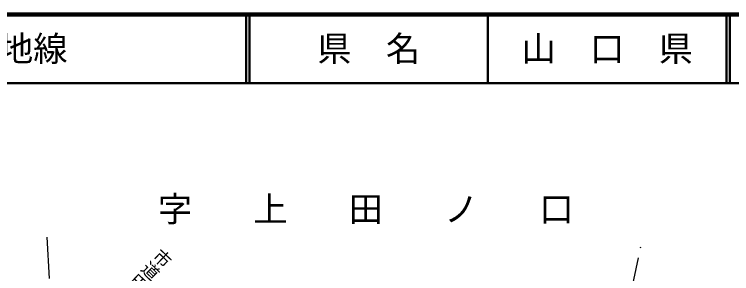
# Model space of a CAD drawing. Units: millimetres, scale not verified. Extents: x 40000 to 680000, y 20000 to 380000.
# Drawn here: x 263981 to 368514, y 342246 to 380000 of the extents above; entities that cross this region are included whole.
import ezdxf
from ezdxf.enums import TextEntityAlignment as Align

# ---------------------------------------------------------------- set-up
doc = ezdxf.new("R2010")
doc.units = ezdxf.units.MM
doc.header["$LTSCALE"] = 1000
doc.linetypes.add('DASHED', pattern=[7.5, 6, -1.5])
for name, color, linetype, lineweight in [('M-BGD', 7, 'Continuous', 25), ('M-BMK-HTXT', 7, 'Continuous', 13), ('M-TTL', 2, 'Continuous', 140), ('M-TTL-LINE', 7, 'Continuous', 50), ('M-TTL-TXT', 7, 'Continuous', 13)]:
    doc.layers.add(name, color=color, linetype=linetype, lineweight=lineweight)
doc.styles.add('@ＭＳ ゴシック', font='')
doc.styles.add('ＭＳ ゴシック', font='')
doc.styles.get('@ＭＳ ゴシック').set_extended_font_data('@MS Gothic')
doc.styles.get('ＭＳ ゴシック').set_extended_font_data('MS Gothic')

msp = doc.modelspace()

# ---------------------------------------------------------------- linework, layer by layer
at = {"layer": 'M-BGD', "linetype": 'DASHED'}
for points in [[(268722, 347533), (270484, 317704), (306917, 315893), (304748, 268095)], [(306917, 315893), (347406, 309328), (355265, 346150)]]:
    msp.add_lwpolyline(points, dxfattribs=at)
at = {"layer": 'M-TTL'}
msp.add_line((680000, 380000), (40000, 380000), dxfattribs=at)
at = {"layer": 'M-TTL-LINE'}
for p, q in [((297750, 380000), (297750, 370000)), ((298250, 380000), (298250, 370000)), ((333000, 380000), (333000, 370000)), ((367750, 380000), (367750, 370000)), ((368250, 380000), (368250, 370000)), ((40000, 370000), (680000, 370000))]:
    msp.add_line(p, q, dxfattribs=at)

# ---------------------------------------------------------------- texts
at = {"layer": 'M-BMK-HTXT', "style": '@ＭＳ ゴシック'}
msp.add_text('市道田ノ口塚原線', height=1833, rotation=226.41, dxfattribs=at).set_placement((271556, 331919), align=Align.BOTTOM_RIGHT)
at = {"layer": 'M-BMK-HTXT', "insert": (284897, 349418), "char_height": 3666, "attachment_point": 7, "style": 'ＭＳ ゴシック'}
msp.add_mtext('\\T2.78;字上田ノ口', dxfattribs=at)
at = {"layer": 'M-TTL-TXT', "style": 'ＭＳ ゴシック'}
msp.add_text('主要地方道\u3000防府徳地線', height=3666, dxfattribs=at).set_placement((216734, 375000), align=Align.MIDDLE_LEFT)
for s, p in [('県\u3000名', (315625, 375000)), ('山\u3000口\u3000県', (350375, 375000))]:
    msp.add_text(s, height=3666, dxfattribs=at).set_placement(p, align=Align.MIDDLE_CENTER)

doc.saveas('drawing.dxf')
